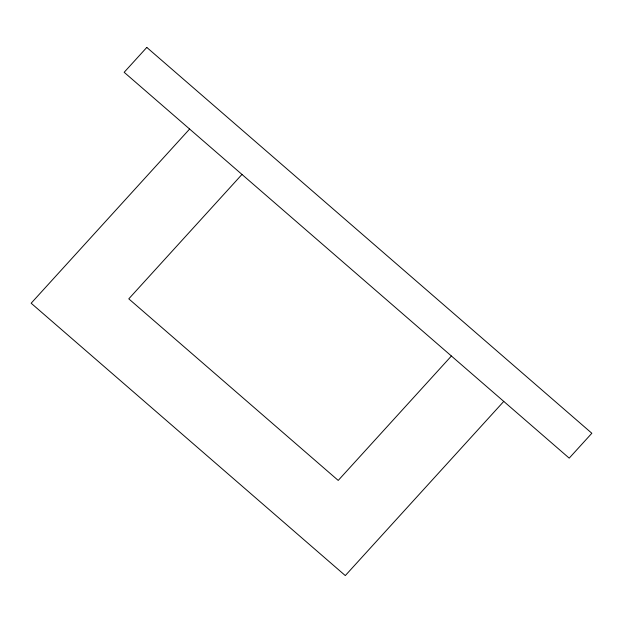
<?xml version="1.0" encoding="UTF-8"?>
<svg xmlns="http://www.w3.org/2000/svg" width="623" height="623" viewBox="0 0 623 623"><rect width="100%" height="100%" fill="white"/><g stroke="black" fill="none" stroke-linecap="round" stroke-linejoin="round"><path stroke-width="0.93" d="M189.618 129.047L31.15 303.222L345.298 575.582L503.766 401.407M241.973 174.44L128.782 298.845L338.219 480.426L451.402 356.013M146.802 47.418L124.164 72.299L569.212 458.146L591.85 433.265L146.802 47.418"/></g></svg>
